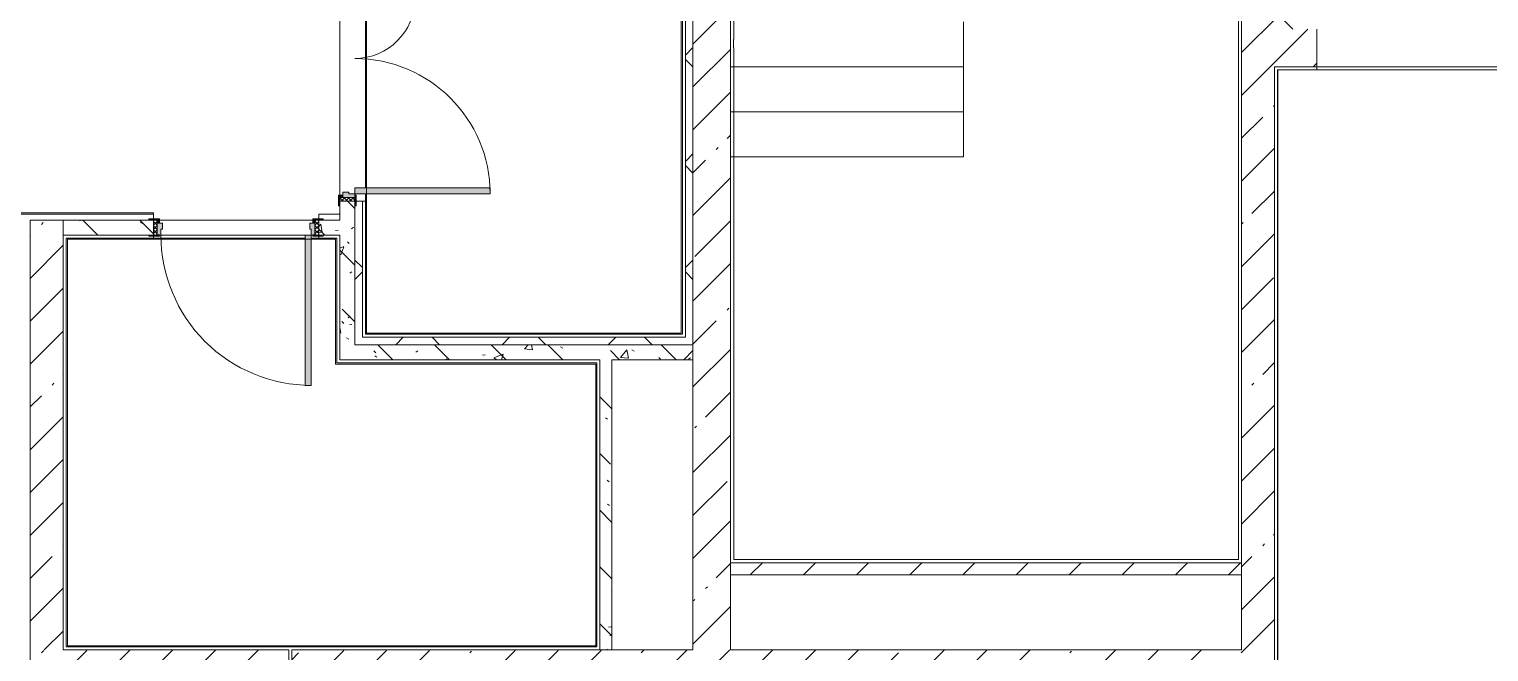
# Model space of a CAD drawing. Header units: millimetres. Extents: x -4029 to 232974, y -8553 to 104777.
# Drawn here: x 155830 to 165541, y 17257 to 21400 of the extents above; entities that cross this region are included whole.
import ezdxf

# ---------------------------------------------------------------- set-up
doc = ezdxf.new("R2010")
doc.units = ezdxf.units.MM
for name, color, linetype, lineweight in [('A-AREA-BNDY-1', 7, 'Continuous', 5), ('A-WALL', 7, 'Continuous', 9), ('A-WALL-4', 7, 'Continuous', 5), ('I-WALL-6', 7, 'Continuous', 5), ('S-STRS-2', 7, 'Continuous', 5)]:
    doc.layers.add(name, color=color, linetype=linetype, lineweight=lineweight)
for name, color, linetype, lineweight, true_color in [('A-DOOR-3', 7, 'Continuous', 5, 0xaaaaaa), ('A-DOOR-4', 7, 'Continuous', 5, 0xe2e2e2), ('A-DOOR-FRAM-3', 7, 'Continuous', 5, 0xe2e2e2), ('A-DOOR-FRAM-4', 7, 'Continuous', 5, 0xaaaaaa), ('A-FLOR-2', 7, 'Continuous', 5, 0xaaaaaa), ('I-WALL-8', 7, 'Continuous', 5, 0x787878)]:
    doc.layers.add(name, color=color, linetype=linetype, lineweight=lineweight, true_color=true_color)
pattern_1 = [(45, (71086.4, 0), (-285.1231, 285.1231), []), (45, (71371.53, 0), (-285.1231, 285.1231), [504.031, -100.806, 16.764, -84.042])]
pattern_2 = [(45, (71086.4, 0), (-353.5534, 353.5534), []), (135, (71086.4, 0), (-353.5534, -353.5534), [])]
pattern_3 = [(135, (71086.4, 0), (-377.1708, -377.1708), [533.4, -88.9, 17.78, -88.9]), (135, (71086.4, 376.94), (-377.1708, -377.1708), []), (50, (71086.4, 0), (637.6445, -55.7866), [66.675, -733.425]), (355, (71086.4, 0), (-123.3494, 668.699), [53.34, -586.74]), (100.451, (71139.54, -4.65), (514.299, 612.908), [56.665, -623.315]), (46.184, (71086.4, 177.8), (948.7764, -147.15), [100.012, -1100.137]), (96.636, (71165.5, 165.5), (830.909, 865.997), [84.998, -934.973]), (351.184, (71086.4, 177.8), (830.918, 865.988), [80.01, -880.11]), (21, (71175.3, 133.35), (530.6506, -357.9283), [66.675, -733.425]), (326, (71175.3, 133.35), (216.308, 644.6585), [53.34, -586.74]), (71.451, (71219.5, 103.5), (746.9596, 286.7243), [56.665, -623.315]), (37.5, (71086.4, 0), (10.81053, 295.9426), [16.764, -562.864, 16.764, -578.866, -588.962]), (37.5, (71086.4, 0), (10.81053, 295.9426), [-1175.258, 16.764, -572.198]), (7.5, (71086.4, 0), (233.8692, 350.6318), [16.764, -322.834, 16.764, -549.529, -224.472]), (7.5, (71086.4, 0), (233.8692, 350.6318), [-905.891, 16.764, -207.708]), (327.5, (70888.16, 0), (474.5678, -20.0513), [16.764, -205.486, 16.764, -676.656, -920.115]), (327.5, (70888.16, 0), (474.5678, -20.0513), [-915.67, 16.764, -903.351]), (317.5, (70799.26, 0), (518.4522, 88.9934), [16.764, -272.161, 16.764, -443.738, -653.415]), (317.5, (70799.26, 0), (518.4522, 88.9934), [-749.427, 16.764, -636.651])]

# ---------------------------------------------------------------- blocks, each defined once
blk = doc.blocks.new('110_Дверь_СКБ_1Ст_Внутренняя1 - Д-11а _огнестойкость EI 15_-32666892-1_2_1_птичка')
at = {"layer": 'A-DOOR-3'}
h = blk.add_hatch(dxfattribs=at)
h.set_pattern_fill('FP_145', color=256, style=0, pattern_type=2)
h.set_pattern_definition([(135, (1751.41, 114.685), (-14.14214, -14.14214), []), (225, (1751.41, 114.685), (14.14214, -14.14214), [])])
h.paths.add_polyline_path([(537.5, 50), (537.5, -50), (562.5, -50), (562.5, 50)])
at = {"layer": 'A-DOOR-4'}
h = blk.add_hatch(color=256, dxfattribs=at)
h.paths.add_polyline_path([(537.5, 50), (512.5, 50), (512.5, 10), (502.5, 10), (502.5, -30), (537.5, -30)])
h.paths.add_polyline_path([(-508.4, 50), (-512.5, 50), (-512.5, -30), (-477.5, -30), (-477.5, 10), (-487.5, 10), (-487.5, 50)])
at = {"layer": 'A-DOOR-FRAM-3'}
for points in [[(-447.5, 1050), (-487.5, 1050), (-486.3, 50), (-447.5, 50), (-447.5, 900)], [(-537.5, 58), (-567.5, 58), (-567.5, 50), (-497.5, 50), (-497.5, 58), (-517.5, 58)], [(562.5, 58), (522.5, 58), (522.5, 50), (592.5, 50), (592.5, 58)], [(-497.5, -50), (-567.5, -50), (-567.5, -58), (-497.5, -58)], [(-497.5, -30), (-512.5, -30), (-512.5, -50), (-497.5, -50), (-497.5, -32.8)], [(537.5, -30), (522.5, -30), (522.5, -50), (537.5, -50)], [(537.5, -50), (522.5, -50), (522.5, -58), (592.5, -58), (592.5, -50), (562.5, -50)]]:
    blk.add_hatch(color=256, dxfattribs=at).paths.add_polyline_path(points)
at = {"layer": 'A-DOOR-FRAM-4'}
h = blk.add_hatch(dxfattribs=at)
h.set_pattern_fill('FP_146', color=256, style=0, pattern_type=2)
h.set_pattern_definition([(45, (-371.384, 114.685), (-14.1421, 14.1421), []), (135, (-371.384, 114.685), (-14.1421, -14.1421), [])])
h.paths.add_polyline_path([(-537.5, 50), (-537.5, -50), (-512.5, -50), (-512.5, 50)])
at = {"layer": 'A-DOOR-3'}
for p, q in [((-487.5, 1050), (-487.5, 50)), ((-447.5, 1050), (-487.5, 1050)), ((-447.5, 50), (-447.5, 1050)), ((-487.5, 50), (-447.5, 50))]:
    blk.add_line(p, q, dxfattribs=at)
blk.add_arc((-487.5, 50), 1000, 360, 90, dxfattribs=at)
at = {"layer": 'A-DOOR-FRAM-4'}
for p, q in [((-497.5, 58), (-567.5, 58)), ((-567.5, 58), (-567.5, 50)), ((-567.5, 50), (-497.5, 50)), ((-512.5, 50), (-537.5, 50)), ((-537.5, 50), (-537.5, -50)), ((-487.5, 50), (-512.5, 50)), ((-512.5, 50), (-512.5, -30)), ((-512.5, -50), (-512.5, 50)), ((-497.5, 50), (-512.5, 50)), ((-512.5, 50), (-512.5, 49)), ((-512.5, 49), (-497.5, 49)), ((-497.5, 50), (-497.5, 58)), ((-497.5, 49), (-497.5, 50)), ((-487.5, 10), (-487.5, 50)), ((-477.5, 10), (-487.5, 10)), ((-477.5, -30), (-477.5, 10)), ((512.5, 10), (502.5, 10)), ((502.5, 10), (502.5, -30)), ((512.5, 50), (512.5, 10)), ((537.5, 50), (512.5, 50)), ((592.5, 58), (522.5, 58)), ((522.5, 58), (522.5, 50)), ((537.5, 50), (522.5, 50)), ((522.5, 50), (522.5, 49)), ((522.5, 50), (592.5, 50)), ((522.5, 49), (537.5, 49)), ((537.5, -30), (537.5, 50)), ((562.5, 50), (537.5, 50)), ((537.5, 50), (537.5, -50)), ((537.5, 49), (537.5, 50)), ((562.5, -50), (562.5, 50)), ((592.5, 50), (592.5, 58)), ((-497.5, -50), (-567.5, -50)), ((-567.5, -50), (-567.5, -58)), ((-567.5, -58), (-497.5, -58)), ((-537.5, -50), (-512.5, -50)), ((-512.5, -30), (-477.5, -30)), ((-497.5, -30), (-512.5, -30)), ((-512.5, -30), (-512.5, -50)), ((-512.5, -50), (-497.5, -50)), ((-497.5, -50), (-497.5, -30)), ((-497.5, -58), (-497.5, -50)), ((502.5, -30), (537.5, -30)), ((537.5, -30), (522.5, -30)), ((522.5, -30), (522.5, -50)), ((522.5, -50), (537.5, -50)), ((592.5, -50), (522.5, -50)), ((522.5, -50), (522.5, -58)), ((522.5, -58), (592.5, -58)), ((537.5, -50), (537.5, -30)), ((537.5, -50), (562.5, -50)), ((592.5, -58), (592.5, -50))]:
    blk.add_line(p, q, dxfattribs=at)
blk = doc.blocks.new('110_Дверь_СКБ_2Ст - Д-10а_ СОШ_Дв_1450x2100h_Горячий цех-25784455-1_2_1_птичка')
at = {"layer": 'A-DOOR-3'}
h = blk.add_hatch(dxfattribs=at)
h.set_pattern_fill('FP_154', color=256, style=0, pattern_type=2)
h.set_pattern_definition([(135, (1601.41, 114.685), (-14.14214, -14.14214), []), (225, (1601.41, 114.685), (14.14214, -14.14214), [])])
h.paths.add_polyline_path([(712.5, 50), (687.5, 50), (687.5, -50), (712.5, -50)])
at = {"layer": 'A-DOOR-4'}
for points in [[(662.5, 100), (662.5, 950), (622.5, 950), (622.5, 50), (662.5, 50)], [(-597.5, 98.9), (-597.5, 450), (-637.5, 450), (-637.5, 50), (-597.5, 50)]]:
    blk.add_hatch(color=256, dxfattribs=at).paths.add_polyline_path(points)
h = blk.add_hatch(color=256, dxfattribs=at)
h.paths.add_polyline_path([(687.5, -30), (687.5, 50), (662.5, 50), (662.5, 10), (652.5, 10), (652.5, -30), (662.5, -30)])
h.paths.add_polyline_path([(-627.5, -6), (-627.5, 10), (-637.5, 10), (-637.5, 50), (-662.5, 50), (-662.5, -30), (-627.5, -28.9)])
at = {"layer": 'A-DOOR-FRAM-3'}
for points in [[(-647.5, 58), (-717.5, 58), (-712.5, 50), (-647.5, 50)], [(742.5, 58), (672.5, 58), (672.5, 50), (742.5, 50)], [(-647.5, -50), (-717.5, -53.5), (-712.5, -58), (-647.5, -58)], [(-647.5, -30), (-662.5, -30), (-662.5, -50), (-647.5, -50)], [(687.5, -30), (672.5, -30), (672.5, -50), (687.5, -50)], [(742.5, -50), (672.5, -50), (672.5, -58), (742.5, -58)]]:
    blk.add_hatch(color=256, dxfattribs=at).paths.add_polyline_path(points)
at = {"layer": 'A-DOOR-FRAM-4'}
h = blk.add_hatch(dxfattribs=at)
h.set_pattern_fill('FP_155', color=256, style=0, pattern_type=2)
h.set_pattern_definition([(45, (-521.384, 114.685), (-14.1421, 14.1421), []), (135, (-521.384, 114.685), (-14.1421, -14.1421), [])])
h.paths.add_polyline_path([(-662.5, -24.2), (-662.5, 50), (-687.5, 50), (-687.5, -50), (-662.5, -50)])
at = {"layer": 'A-DOOR-3'}
for p, q in [((662.5, 950), (622.5, 950)), ((622.5, 950), (622.5, 50)), ((662.5, 50), (662.5, 950)), ((-637.5, 450), (-637.5, 50)), ((-597.5, 450), (-637.5, 450)), ((-597.5, 50), (-597.5, 450)), ((-637.5, 50), (-597.5, 50)), ((622.5, 50), (662.5, 50))]:
    blk.add_line(p, q, dxfattribs=at)
for centre, radius, start, end in [((662.5, 50), 900, 90, 180), ((-637.5, 50), 400, 0, 90)]:
    blk.add_arc(centre, radius, start, end, dxfattribs=at)
at = {"layer": 'A-DOOR-FRAM-4'}
for p, q in [((-647.5, 58), (-717.5, 58)), ((-717.5, 58), (-717.5, 50)), ((-717.5, 50), (-647.5, 50)), ((-662.5, 50), (-687.5, 50)), ((-687.5, 50), (-687.5, -50)), ((-637.5, 50), (-662.5, 50)), ((-662.5, 50), (-662.5, -30)), ((-662.5, -50), (-662.5, 50)), ((-647.5, 50), (-647.5, 58)), ((-637.5, 10), (-637.5, 50)), ((-627.5, 10), (-637.5, 10)), ((-627.5, -30), (-627.5, 10)), ((662.5, 10), (652.5, 10)), ((652.5, 10), (652.5, -30)), ((662.5, 50), (662.5, 10)), ((687.5, 50), (662.5, 50)), ((742.5, 58), (672.5, 58)), ((672.5, 58), (672.5, 50)), ((672.5, 50), (742.5, 50)), ((687.5, -30), (687.5, 50)), ((712.5, 50), (687.5, 50)), ((687.5, 50), (687.5, -50)), ((712.5, -50), (712.5, 50)), ((742.5, 50), (742.5, 58)), ((-647.5, -50), (-717.5, -50)), ((-717.5, -50), (-717.5, -58)), ((-717.5, -58), (-647.5, -58)), ((-687.5, -50), (-662.5, -50)), ((-662.5, -30), (-627.5, -30)), ((-647.5, -30), (-662.5, -30)), ((-662.5, -30), (-662.5, -50)), ((-662.5, -50), (-647.5, -50)), ((-647.5, -50), (-647.5, -30)), ((-647.5, -58), (-647.5, -50)), ((652.5, -30), (687.5, -30)), ((687.5, -30), (672.5, -30)), ((672.5, -30), (672.5, -50)), ((672.5, -50), (687.5, -50)), ((742.5, -50), (672.5, -50)), ((672.5, -50), (672.5, -58)), ((672.5, -58), (742.5, -58)), ((687.5, -50), (687.5, -30)), ((687.5, -50), (712.5, -50)), ((742.5, -58), (742.5, -50))]:
    blk.add_line(p, q, dxfattribs=at)

msp = doc.modelspace()

# ---------------------------------------------------------------- hatches: boundary and pattern name
at = {"layer": 'A-WALL-4'}
h = msp.add_hatch(dxfattribs=at)
h.set_pattern_fill('FP_135', color=256, style=0, pattern_type=2)
h.set_pattern_definition(pattern_2)
h.paths.add_polyline_path([(171666.4063, 21400), (172236.4063, 21400), (172236.4063, 21550), (167696.4063, 21550), (167696.4063, 21400), (170830.028, 21400)])
h.paths.add_polyline_path([(175736.4063, 21400), (175736.4063, 21550), (174536.4063, 21550), (174536.4063, 21400), (175025.0597, 21400)])
h.paths.add_polyline_path([(164146.4063, 21400), (164396.4063, 21400), (164392.862, 21550), (164146.4063, 21550)])
h.paths.add_polyline_path([(177936.4063, 21400), (177936.4063, 21550), (176636.4063, 21550), (176636.4063, 21400), (177136.4063, 21400)])
h.paths.add_polyline_path([(181436.4063, 21400), (181889.5611, 21400), (181781.0504, 21550), (181036.406, 21550), (181036.406, 21400), (181317.6073, 21400)])
h.paths.add_polyline_path([(178836.4063, 21400), (180136.406, 21400), (180136.406, 21550), (178836.4063, 21550), (178836.4063, 21540.1279)])
h.paths.add_polyline_path([(182136.4063, 21400), (182321.5402, 21400), (182213.0295, 21550), (182027.8956, 21550), (182056.8318, 21510)])
at = {"layer": 'I-WALL-6'}
h = msp.add_hatch(dxfattribs=at)
h.set_pattern_fill('FP_116', color=256, style=0, pattern_type=2)
h.set_pattern_definition(pattern_1)
h.paths.add_polyline_path([(160496.4063, 17270), (160496.4063, 27099.9999), (160246.4063, 27099.9999), (160246.4063, 17270), (160342.4486, 17270)])
h = msp.add_hatch(dxfattribs=at)
h.set_pattern_fill('FP_116', color=256, style=0, pattern_type=2)
h.set_pattern_definition(pattern_1)
h.paths.add_polyline_path([(164116.4063, 21150), (164146.4063, 21150), (164146.4063, 23350.0001), (163896.4063, 23350.0001), (163896.4063, 21150)])
h.paths.add_polyline_path([(164146.4063, 25050.0001), (164146.4063, 27099.9999), (163896.4063, 27099.9999), (163896.4063, 25050.0001)])
h = msp.add_hatch(dxfattribs=at)
h.set_pattern_fill('FP_135', color=256, style=0, pattern_type=2)
h.set_pattern_definition(pattern_2)
h.paths.add_polyline_path([(157996.4063, 19299.9999), (158046.4063, 19299.9999), (158046.4063, 20254.9999), (158004.4063, 20254.9999), (158004.4063, 20224.9999), (157996.4063, 20224.9999), (157996.4063, 19349.9999)])
h.paths.add_polyline_path([(158046.4063, 21654.9999), (158046.4063, 23429.9999), (157996.4063, 23429.9999), (157996.5533, 21684.9999), (158004.4063, 21679.9999), (158004.4063, 21654.9999)])
h = msp.add_hatch(dxfattribs=at)
h.set_pattern_fill('FP_135', color=256, style=0, pattern_type=2)
h.set_pattern_definition(pattern_2)
h.paths.add_polyline_path([(160196.4063, 19349.9999), (160246.4063, 19351.1736), (160246.4063, 23099.9999), (160196.4063, 23099.9999), (160196.4063, 19369.9999)])
h = msp.add_hatch(dxfattribs=at)
h.set_pattern_fill('FP_116', color=256, style=0, pattern_type=2)
h.set_pattern_definition(pattern_1)
h.paths.add_polyline_path([(167766.4063, 21150), (171666.4063, 21150), (171666.4063, 21400), (167696.4063, 21400), (167696.4063, 21150)])
h.paths.add_polyline_path([(164146.4063, 21150), (164396.4063, 21150), (164396.4063, 21400), (164146.4063, 21400), (164146.4063, 21373.541)])
h = msp.add_hatch(dxfattribs=at)
h.set_pattern_fill('FP_116', color=256, style=0, pattern_type=2)
h.set_pattern_definition(pattern_1)
h.paths.add_polyline_path([(164086.4063, 13620), (164086.4063, 13628), (164116.4063, 13628), (164116.0339, 21150), (163896.4063, 21150), (163896.4063, 13620), (164013.1014, 13620)])
h = msp.add_hatch(dxfattribs=at)
h.set_pattern_fill('FP_116', color=256, style=0, pattern_type=2)
h.set_pattern_definition(pattern_1)
h.paths.add_polyline_path([(156056.4063, 17270), (156056.4063, 20129.9999), (155836.4063, 20129.9999), (155836.4063, 17270)])
h = msp.add_hatch(dxfattribs=at)
h.set_pattern_fill('FP_135', color=256, style=0, pattern_type=2)
h.set_pattern_definition(pattern_2)
h.paths.add_polyline_path([(159607.4062, 19299.9999), (160246.4063, 19299.9999), (160246.4063, 19349.9999), (158046.4063, 19349.9999), (158050.0827, 19299.9999), (158244.9327, 19299.9999)])
h = msp.add_hatch(dxfattribs=at)
h.set_pattern_fill('FP_133', color=256, style=0, pattern_type=2)
h.set_pattern_definition([(45, (71086.4, 0), (-176.7767, 176.7767), [])])
h.paths.add_polyline_path([(163896.4063, 17770), (163896.4063, 17850), (160496.4063, 17850), (160500.2158, 17770), (163866.2693, 17770)])
h = msp.add_hatch(dxfattribs=at)
h.set_pattern_fill('FP_116', color=256, style=0, pattern_type=2)
h.set_pattern_definition(pattern_1)
h.paths.add_polyline_path([(157005.4814, 17050), (157356.4063, 17050), (157356.4063, 17270), (155836.4063, 17265.8223), (155836.4063, 17050), (156818.704, 17050)])
h = msp.add_hatch(dxfattribs=at)
h.set_pattern_fill('FP_116', color=256, style=0, pattern_type=2)
h.set_pattern_definition(pattern_1)
h.paths.add_polyline_path([(157556.4063, 16100), (157556.4063, 17270), (157356.4063, 17265.8223), (157356.4063, 16100)])
h = msp.add_hatch(dxfattribs=at)
h.set_pattern_fill('FP_116', color=256, style=0, pattern_type=2)
h.set_pattern_definition(pattern_1)
h.paths.add_polyline_path([(163896.4063, 17050), (163896.4063, 17270), (157576.4063, 17265.8223), (157576.4063, 17050), (163876.4063, 17050)])
at = {"layer": 'I-WALL-8'}
h = msp.add_hatch(dxfattribs=at)
h.set_pattern_fill('FP_142', color=256, style=0, pattern_type=2)
h.set_pattern_definition(pattern_3)
h.paths.add_polyline_path([(157996.4063, 20029.9999), (157996.4063, 20254.9999), (157896.4063, 20254.9999), (157896.4063, 20029.9999)])
h.paths.add_polyline_path([(157996.4063, 21654.9999), (157996.4063, 21679.9999), (157896.4063, 21679.9999), (157896.4063, 21654.9999), (157925.6192, 21654.9999)])
h = msp.add_hatch(dxfattribs=at)
h.set_pattern_fill('FP_142', color=256, style=0, pattern_type=2)
h.set_pattern_definition(pattern_3)
h.paths.add_polyline_path([(157786.4063, 20029.9999), (157896.4063, 20029.9999), (157896.4063, 20129.9999), (157756.4063, 20129.9999), (157756.4063, 20029.9999)])
h.paths.add_polyline_path([(156579.8606, 20029.9999), (156656.4063, 20029.9999), (156656.4063, 20129.9999), (156056.4063, 20129.9999), (156056.4063, 20029.9999), (156521.071, 20029.9999)])
h = msp.add_hatch(dxfattribs=at)
h.set_pattern_fill('FP_142', color=256, style=0, pattern_type=2)
h.set_pattern_definition(pattern_3)
h.paths.add_polyline_path([(157896.4063, 19199.9999), (157996.4063, 19199.9999), (157996.4063, 20029.9999), (157896.4063, 20029.9999), (157896.4063, 19299.9999)])
h = msp.add_hatch(dxfattribs=at)
h.set_pattern_fill('FP_142', color=256, style=0, pattern_type=2)
h.set_pattern_definition(pattern_3)
h.paths.add_polyline_path([(157996.4063, 19199.9999), (160246.4063, 19199.9999), (160246.4063, 19299.9999), (157996.4063, 19299.9999)])
h = msp.add_hatch(dxfattribs=at)
h.set_pattern_fill('FP_142', color=256, style=0, pattern_type=2)
h.set_pattern_definition(pattern_3)
h.paths.add_polyline_path([(159627.4062, 16180), (159707.4062, 16183.0903), (159707.4062, 17050), (159627.4062, 17050), (159627.4062, 16186.8891)])
h.paths.add_polyline_path([(159627.4062, 17270), (159707.4062, 17270), (159707.4062, 19199.9999), (159627.4062, 19199.9999), (159627.4062, 17290)])

# ---------------------------------------------------------------- linework, layer by layer
at = {"layer": 'A-AREA-BNDY-1', "flags": 128}
for points in [[(160517.4063, 21330.4101), (160516.4063, 21330.4101), (160516.4063, 21274.9593), (160517.4063, 21274.9593), (160517.4063, 17872), (163875.4063, 17872), (163875.4063, 26418.9999), (163465.8967, 26418.9999), (160517.4063, 26418.9999)], [(158074.4063, 19377.9999), (160168.4063, 19377.9999), (160168.4063, 23021.9999), (159788.4063, 23021.9999), (159788.4063, 23351.9999), (158074.4063, 23351.9999)], [(156084.4063, 20001.9999), (156084.4063, 17298), (159599.4062, 17298), (159599.4062, 19171.9999), (157868.4063, 19171.9999), (157868.4063, 20001.9999)]]:
    msp.add_lwpolyline(points, close=True, dxfattribs=at)
for points in [[(137374.4063, 21178), (149794.2163, 21178), (149794.2163, 20177.9999), (156656.4063, 20177.9999), (156656.4063, 20129.9999), (157756.4063, 20129.9999), (157756.4063, 20169.9999), (157896.4063, 20169.9999), (157896.4063, 21659.9999), (157471.071, 21659.9999), (157471.071, 21679.9999), (156521.071, 21679.9999), (156521.071, 21659.9999), (156416.4062, 21659.9999), (156416.4062, 21651.9999), (153388.4062, 21651.9999), (153388.4062, 22671.9999), (139368.4063, 22671.9999)], [(165995.4063, 21150), (164396.4063, 21150), (164396.4063, 21129), (164138.4063, 21129), (164138.4063, 13641), (165645.4063, 13641)]]:
    msp.add_lwpolyline(points, dxfattribs=at)
at = {"layer": 'A-FLOR-2'}
for p, q in [((158066.4063, 20344.9999), (158066.4063, 21564.9999)), ((165996.4063, 21130), (164136.4063, 21130)), ((164136.4063, 21130), (164136.4063, 13628)), ((166016.4063, 21150), (164396.4063, 21150)), ((158066.4063, 20254.9999), (158066.4063, 20304.9999)), ((155466.4062, 20169.9999), (156656.4063, 20169.9999)), ((156656.4063, 20169.9999), (156656.4063, 20137.9999)), ((157756.4063, 20137.9999), (157756.4063, 20169.9999)), ((157756.4063, 20169.9999), (157896.4063, 20169.9999)), ((157666.4063, 20009.9999), (156076.4063, 20009.9999)), ((156076.4063, 20009.9999), (156076.4063, 17290)), ((156656.4063, 20021.9999), (156656.4063, 20001.9999)), ((157876.4063, 20009.9999), (157706.4063, 20009.9999)), ((157756.4063, 20001.9999), (157756.4063, 20021.9999)), ((157876.4063, 19179.9999), (157876.4063, 20009.9999)), ((156656.4063, 20001.9999), (157666.4063, 20001.9999)), ((157706.4063, 20001.9999), (157756.4063, 20001.9999)), ((159607.4062, 19179.9999), (157876.4063, 19179.9999)), ((159607.4062, 17290), (159607.4062, 19179.9999)), ((156076.4063, 17290), (159607.4062, 17290))]:
    msp.add_line(p, q, dxfattribs=at)
at = {"layer": 'A-WALL'}
for p, q in [((160246.4063, 19369.9999), (160246.4063, 23174.9999)), ((160196.4063, 23049.9999), (160196.4063, 19349.9999)), ((157996.4063, 20029.9999), (157996.4063, 20224.9999)), ((158046.4063, 19349.9999), (158046.4063, 20254.9999)), ((158046.4063, 19349.9999), (160196.4063, 19349.9999)), ((160246.4063, 19199.9999), (160246.4063, 19299.9999)), ((160496.4063, 17850), (160496.4063, 17770)), ((163896.4063, 17770), (163896.4063, 17850)), ((159707.4062, 17270), (159627.4062, 17270))]:
    msp.add_line(p, q, dxfattribs=at)
at = {"layer": 'I-WALL-6'}
for p, q in [((160496.4063, 17850), (160496.4063, 26849.9999)), ((163896.4063, 26412.4999), (163896.4063, 17850)), ((160176.4063, 23029.9999), (160176.4063, 19369.9999)), ((164396.4063, 21150), (164396.4063, 21400)), ((164116.4063, 21150), (164396.4063, 21150)), ((164116.4063, 13628), (164116.4063, 21150)), ((157896.4063, 20224.9999), (157896.4063, 20129.9999)), ((158066.4063, 20254.9999), (158004.4063, 20254.9999)), ((158066.4063, 19369.9999), (158066.4063, 20254.9999)), ((156626.4063, 20129.9999), (155836.4063, 20129.9999)), ((155836.4063, 20129.9999), (155836.4063, 15150.0001)), ((156056.4063, 17270), (156056.4063, 20129.9999)), ((156696.4063, 20129.9999), (157716.4063, 20129.9999)), ((157896.4063, 20129.9999), (157786.4063, 20129.9999)), ((156056.4063, 20029.9999), (156626.4063, 20029.9999)), ((157666.4063, 20029.9999), (156706.4063, 20029.9999)), ((157786.4063, 20029.9999), (157896.4063, 20029.9999)), ((157896.4063, 20029.9999), (157896.4063, 19199.9999)), ((157996.4063, 19299.9999), (157996.4063, 20029.9999)), ((160176.4063, 19369.9999), (158066.4063, 19369.9999)), ((160246.4063, 19369.9999), (160246.4063, 19299.9999)), ((160246.4063, 19299.9999), (157996.4063, 19299.9999)), ((157896.4063, 19199.9999), (159627.4062, 19199.9999)), ((159627.4062, 19199.9999), (159627.4062, 17270)), ((159707.4062, 19199.9999), (160246.4063, 19199.9999)), ((159707.4062, 17270), (159707.4062, 19199.9999)), ((160246.4063, 19199.9999), (160246.4063, 17270)), ((163896.4063, 17850), (160496.4063, 17850)), ((160496.4063, 17270), (160496.4063, 17770)), ((160496.4063, 17770), (163896.4063, 17770)), ((163896.4063, 17770), (163896.4063, 17270)), ((157556.4063, 17270), (156056.4063, 17270)), ((157556.4063, 16180), (157556.4063, 17270)), ((159627.4062, 17270), (157576.4063, 17270)), ((157576.4063, 17270), (157576.4063, 17050)), ((160246.4063, 17270), (159707.4062, 17270)), ((163896.4063, 17270), (160496.4063, 17270))]:
    msp.add_line(p, q, dxfattribs=at)
at = {"layer": 'S-STRS-2'}
for p, q in [((162046.4063, 21149.9999), (162046.4063, 21449.9999)), ((160496.4063, 21149.9999), (162046.4063, 21149.9999)), ((160496.4063, 21149.9999), (162046.4063, 21149.9999)), ((162046.4063, 20849.9999), (162046.4063, 21149.9999)), ((160496.4063, 20849.9999), (162046.4063, 20849.9999)), ((160496.4063, 20849.9999), (162046.4063, 20849.9999)), ((162046.4063, 20549.9999), (162046.4063, 20849.9999)), ((160496.4063, 20549.9999), (162046.4063, 20549.9999)), ((160496.4063, 20549.9999), (162046.4063, 20549.9999))]:
    msp.add_line(p, q, dxfattribs=at)

# ---------------------------------------------------------------- block references
at = {"layer": 'A-DOOR-3'}
for name, p, rotation in [('110_Дверь_СКБ_2Ст - Д-10а_ СОШ_Дв_1450x2100h_Горячий цех-25784455-1_2_1_птичка', (157946.4063, 20967.4999), 270), ('110_Дверь_СКБ_1Ст_Внутренняя1 - Д-11а _огнестойкость EI 15_-32666892-1_2_1_птичка', (157218.9063, 20079.9999), 180)]:
    msp.add_blockref(name, p, dxfattribs=dict(at, rotation=rotation))

doc.saveas('drawing.dxf')
